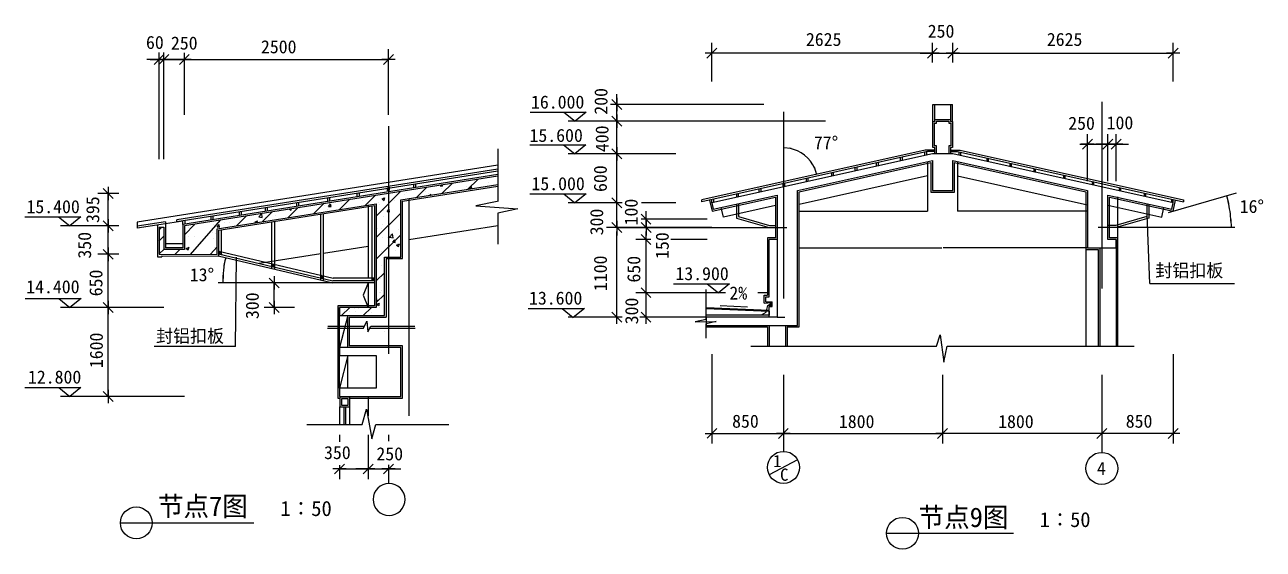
# Model space of a CAD drawing. Header units: metres. Extents: x 5025 to 35775, y -1130 to 30591.
# Drawn here: x 5441 to 35775, y 17744 to 30591 of the extents above; entities that cross this region are included whole.
import ezdxf

# ---------------------------------------------------------------- set-up
doc = ezdxf.new("R2010")
doc.units = ezdxf.units.M
for name, color, linetype in [('2', 2, 'Continuous'), ('3', 3, 'Continuous'), ('4', 4, 'Continuous'), ('D', 3, 'Continuous'), ('MC', 4, 'Continuous'), ('PUB_DIM', 3, 'Continuous')]:
    doc.layers.add(name, color=color, linetype=linetype)

# ---------------------------------------------------------------- blocks, each defined once
blk = doc.blocks.new('ARROW2')
at = {"layer": 'D', "color": 6}
blk.add_line((1.64, 0), (-1.64, 0), dxfattribs=at)
blk.add_lwpolyline([(-1.22, -1.22), (1.2, 1.2)], dxfattribs=at)
blk = doc.blocks.new('ARROW1')
at = {"layer": 'D'}
blk.add_lwpolyline([(-1.5, 0), (0, 0)], dxfattribs=at)
blk = doc.blocks.new('_INDEX')
blk.add_line((-0.5, 0), (0.5, 0))
blk.add_circle((0, 0), 0.5)
blk = doc.blocks.new('HN10')
for start, end in [(0, 180), (180, 0)]:
    blk.add_arc((0, 0), 688, start, end)

msp = doc.modelspace()

# ---------------------------------------------------------------- linework, layer by layer
for p, q in [((17030.17, 27052.24), (9168.33, 25810.89)), ((17030.17, 27001.62), (9168.33, 25760.27)), ((15666.77, 26462.38), (15907.21, 26702.82)), ((16296.54, 26561.82), (16536.98, 26802.26)), ((16791.76, 26716.67), (16791.76, 26716.67)), ((13777.47, 26164.07), (14017.91, 26404.51)), ((14050.6, 25906.87), (14647.68, 26503.95)), ((14734.44, 26432.29), (14734.44, 26432.29)), ((14788.66, 26480.13), (14788.66, 26480.13)), ((15037, 26362.94), (15277.45, 26603.38)), ((15253.83, 26507.26), (15253.83, 26507.26)), ((15322.48, 26457.57), (15322.48, 26457.57)), ((15354.13, 26413.01), (15384.61, 26444.78)), ((15387.82, 26418.33), (15384.78, 26444.51)), ((15612.75, 26644.79), (15623.91, 26658.09)), ((15612.75, 26644.8), (15672.52, 26639.57)), ((15645.46, 26569.34), (15645.46, 26569.34)), ((15672.69, 26639.28), (15667.94, 26665.04)), ((15767.27, 26577.67), (15767.27, 26577.67)), ((15873.42, 26498.56), (15873.42, 26498.56)), ((16179.28, 26546.79), (16179.28, 26546.79)), ((16272.37, 26641.69), (16272.37, 26641.69)), ((16330.01, 26582.04), (16378.22, 26639.5)), ((16330.01, 26582.04), (16389.78, 26576.81)), ((16389.94, 26576.56), (16378.39, 26639.21)), ((16456.61, 26598.66), (16456.61, 26598.66)), ((33451.87, 25994.25), (35120.43, 26470.98)), ((11888.17, 25865.76), (12128.61, 26106.2)), ((12177.97, 26088.45), (12177.97, 26088.45)), ((12517.94, 25965.19), (12758.38, 26205.64)), ((12691.41, 26158.86), (12691.41, 26158.86)), ((12777.39, 26173.81), (12777.39, 26173.81)), ((12882.46, 26143.61), (12930.67, 26201.06)), ((12882.46, 26143.61), (12942.23, 26138.38)), ((12942.4, 26138.09), (12930.84, 26200.78)), ((13147.7, 26064.63), (13388.15, 26305.07)), ((13196.51, 26222.88), (13196.51, 26222.88)), ((13225.55, 26125.19), (13225.55, 26125.19)), ((13311.21, 26151.25), (13311.21, 26151.25)), ((13715.9, 26297.86), (13715.9, 26297.86)), ((13850.63, 26175.62), (13850.63, 24387.57)), ((13857.1, 26208.33), (13857.1, 26208.33)), ((14107.44, 26241.29), (14107.44, 26241.29)), ((14123.86, 26198.24), (14123.86, 26198.24)), ((14192.42, 26323.73), (14262.44, 26350.61)), ((14192.42, 26323.73), (14242.16, 26290.18)), ((14229.34, 26368.27), (14229.34, 26368.27)), ((14242.33, 26289.89), (14262.6, 26350.32)), ((14378.86, 26106.14), (14378.86, 26106.14)), ((14486.18, 26291.15), (14486.18, 26291.15)), ((14850.6, 26333.51), (14850.6, 21011.22)), ((9168.33, 25760.27), (9168.33, 25810.89)), ((9498.86, 24967.62), (10239.31, 25807.89)), ((10628.64, 25666.88), (10869.08, 25907.33)), ((10704.31, 25793.26), (10704.31, 25793.26)), ((11074.84, 25758.75), (11144.86, 25785.63)), ((11131.94, 25746.35), (11145.03, 25785.35)), ((11153.48, 25949.46), (11153.48, 25949.46)), ((11170.34, 25886.04), (11248.2, 25967.19)), ((11170.34, 25886.04), (11259.27, 25872.25)), ((11259.44, 25871.99), (11248.39, 25966.96)), ((11258.4, 25766.32), (11498.84, 26006.76)), ((11335.86, 25876.4), (11335.86, 25876.4)), ((11586.2, 25909.36), (11586.2, 25909.36)), ((11658.58, 26013.48), (11658.58, 26013.48)), ((11925.64, 26074.15), (11964.81, 26047.73)), ((11964.93, 25959.22), (11964.93, 25959.22)), ((11964.97, 26047.45), (11976.64, 26082.2)), ((12596.48, 26042.37), (12596.48, 26042.37)), ((12846.82, 26075.33), (12846.82, 26075.33)), ((14050.6, 25376.54), (14650.6, 25976.54)), ((14217.18, 26035.37), (14217.18, 26035.37)), ((14223.11, 25896.74), (14223.11, 25896.74)), ((14316.98, 26018.11), (14365.19, 26075.56)), ((14316.98, 26018.11), (14376.75, 26012.88)), ((14376.92, 26012.59), (14365.36, 26075.27)), ((22153.06, 25828.32), (20538.17, 25828.32)), ((20659.27, 25928.32), (20659.27, 26028.32)), ((20659.27, 25628.32), (20659.27, 25828.32)), ((8890.6, 25767.04), (8190.6, 25656.51)), ((8890.6, 25716.42), (8190.6, 25605.89)), ((8190.6, 25656.51), (8190.6, 25605.89)), ((8729.1, 25565.37), (8794.37, 25630.64)), ((9350.6, 25449.51), (9609.54, 25708.45)), ((9443.69, 25627.29), (9443.69, 25627.29)), ((9590.57, 25663.82), (9590.57, 25663.82)), ((10041.56, 25497.51), (10041.56, 25497.51)), ((10075.24, 25710.44), (10075.24, 25710.44)), ((10124.39, 25641.26), (10124.39, 25641.26)), ((10152.17, 25642.43), (10200.38, 25699.88)), ((10152.17, 25642.43), (10211.94, 25637.2)), ((10212.11, 25636.91), (10200.55, 25699.59)), ((10325.58, 25743.4), (10325.58, 25743.4)), ((10447.37, 25753.03), (10447.37, 25753.03)), ((10981.19, 25730.48), (10981.19, 25730.48)), ((11074.84, 25758.75), (11100.57, 25741.4)), ((14082.58, 25601.58), (14082.58, 25601.58)), ((14184.12, 25595.15), (14184.12, 25595.15)), ((14205.02, 25702.48), (14205.02, 25702.48)), ((14591.59, 25585.47), (14591.59, 25585.47)), ((17030.17, 25665.26), (14850.6, 25321.12)), ((22012.13, 25628.32), (19692.58, 25628.32)), ((19942.58, 23528.32), (19942.58, 25528.32)), ((22153.06, 25628.32), (20409.27, 25628.32)), ((22153.06, 25628.32), (20409.27, 25628.32)), ((20659.27, 25528.32), (20659.27, 25428.32)), ((20659.27, 25428.32), (20659.27, 25528.32)), ((8724.98, 25293.53), (8844.4, 25412.95)), ((9458.37, 25397.4), (9458.37, 25397.4)), ((9603.39, 25407.16), (9603.39, 25407.16)), ((9714.59, 25267.28), (9714.59, 25267.28)), ((9812.17, 25316.03), (9812.17, 25316.03)), ((10062.51, 25348.99), (10062.51, 25348.99)), ((10108.49, 25471.18), (10108.49, 25471.18)), ((14050.6, 24846.21), (14650.6, 25446.21)), ((14192.86, 25369.59), (14192.86, 25369.59)), ((14322.19, 25382.01), (14322.19, 25382.01)), ((14328.52, 25191.06), (14328.52, 25191.06)), ((14372.06, 25389.49), (14449.95, 25470.66)), ((14372.06, 25389.49), (14461, 25375.69)), ((14394.97, 25460.82), (14394.97, 25460.82)), ((14461.16, 25375.43), (14450.12, 25470.4)), ((14455.73, 25265.91), (14503.94, 25323.37)), ((14455.73, 25265.92), (14515.51, 25260.69)), ((14515.67, 25260.4), (14504.11, 25323.08)), ((14546.01, 25195.96), (14616.03, 25222.84)), ((14546.01, 25195.96), (14595.75, 25162.41)), ((14578.86, 25224.02), (14578.86, 25224.02)), ((14595.92, 25162.12), (14616.19, 25222.55)), ((20777.46, 25328.32), (20409.27, 25328.32)), ((20762.17, 25328.32), (20409.27, 25328.32)), ((20659.27, 24128.32), (20659.27, 25228.32)), ((22153.06, 25328.32), (21266.82, 25328.32)), ((22153.06, 25328.32), (21358.58, 25328.32)), ((8733.23, 24976.38), (8852.65, 25095.8)), ((9120.65, 24964.03), (9240.07, 25083.45)), ((9394.4, 25113.69), (9464.42, 25140.57)), ((9394.4, 25113.69), (9444.14, 25080.14)), ((9444.31, 25079.86), (9464.58, 25140.29)), ((9591.23, 25074.26), (9591.23, 25074.26)), ((10096.33, 25138.28), (10096.33, 25138.28)), ((10175.86, 24927.31), (12982.95, 24267.57)), ((10185.37, 24976.4), (12987.75, 24317.57)), ((12691.71, 24980.24), (11182.58, 24741.96)), ((13850.63, 25163.23), (12761.71, 24991.3)), ((14120.92, 24931.95), (14120.92, 24931.95)), ((14180.7, 25036.69), (14180.7, 25036.69)), ((14519, 25064.28), (14519, 25064.28)), ((14636.65, 24901.93), (14650.6, 24915.88)), ((14065.45, 24796.65), (14065.45, 24796.65)), ((14168.54, 24703.8), (14168.54, 24703.8)), ((14010.6, 24267.57), (12982.95, 24267.57)), ((14010.6, 24317.57), (12987.75, 24317.57)), ((13850.63, 24267.57), (13850.63, 23667.57)), ((14050.6, 24315.88), (14250.6, 24515.88)), ((14052.72, 24435.2), (14052.72, 24435.2)), ((14079.63, 24335.29), (14079.63, 24335.29)), ((14156.38, 24370.91), (14156.38, 24370.91)), ((14050.6, 23785.55), (14250.6, 23985.55)), ((14125.31, 24044.98), (14125.31, 24044.98)), ((14144.22, 24038.01), (14144.22, 24038.01)), ((14168.38, 24090.64), (14168.38, 24090.64)), ((22153.06, 24028.32), (20409.27, 24028.32)), ((22153.06, 24028.32), (20409.27, 24028.32)), ((22130.01, 23370.21), (22130.01, 24110.04)), ((22607.39, 24028.32), (22130.01, 24028.32)), ((23631.11, 24028.32), (23399.65, 24028.32)), ((13202.29, 23467.57), (13402.29, 23667.57)), ((13732.62, 23467.57), (13932.62, 23667.57)), ((14050.6, 23865.55), (14064.19, 23881.74)), ((14050.6, 23821.25), (14075.75, 23819.05)), ((14059.38, 23745.66), (14129.4, 23772.54)), ((14059.38, 23745.66), (14109.12, 23712.11)), ((14075.91, 23818.76), (14064.35, 23881.45)), ((14109.29, 23711.82), (14129.56, 23772.25)), ((14117.97, 23665.66), (14117.97, 23665.66)), ((14132.06, 23705.12), (14132.06, 23705.12)), ((20659.27, 23528.32), (20659.27, 23928.32)), ((22130.01, 23664.66), (23671.11, 23600.4)), ((22475.97, 23711.41), (23145.41, 23677.97)), ((23701.5, 23808.32), (23701.5, 23751.44)), ((13276.24, 23613.41), (13276.24, 23613.41)), ((13396.75, 23556.54), (13396.75, 23556.54)), ((13526.58, 23646.37), (13526.58, 23646.37)), ((13534.78, 23565.56), (13534.78, 23565.56)), ((13618.62, 23634.71), (13618.62, 23634.71)), ((13930.57, 23533.98), (13930.57, 23533.98)), ((20073.64, 23428.32), (19692.58, 23428.32)), ((22012.13, 23428.32), (20502.24, 23428.32)), ((22153.06, 23428.32), (20509.89, 23428.32)), ((22130.01, 23370.21), (21862.75, 23314.82)), ((22130.01, 23641.02), (23671.11, 23576.75)), ((23671.11, 23477.33), (22130.01, 23477.33)), ((23871.11, 23428.32), (24060.07, 23428.32)), ((14248.06, 23086.65), (14248.06, 23086.65)), ((21862.75, 23314.82), (22379.27, 23320.62)), ((22379.27, 23320.62), (22130.01, 23262.02)), ((22130.01, 22916.7), (22130.01, 23262.02)), ((22271.11, 22520.36), (22271.11, 20332.9)), ((33571.11, 22520.36), (33571.11, 20332.9)), ((13850.6, 21487.8), (13850.6, 21011.22)), ((22371.11, 20582.9), (24021.11, 20582.9)), ((33471.11, 20582.9), (31821.11, 20582.9)), ((8562.74, 18389.75), (11051.22, 18389.75)), ((27329.48, 18134.48), (29661.78, 18134.48))]:
    msp.add_line(p, q)
msp.add_lwpolyline([(22130.01, 23477.33), (22130.01, 23641.02), (23671.11, 23576.75), (23671.11, 23477.33), (22130.01, 23477.33)])
for points in [[(13400.98, 21469.52), (13160.98, 21469.52), (13160.98, 21229.52), (13400.98, 21229.52)], [(13360.98, 21429.52), (13200.98, 21429.52), (13200.98, 21269.52), (13360.98, 21269.52)]]:
    msp.add_lwpolyline(points, close=True)
msp.add_arc((32171.11, 25628.32), 2817.35, 3.05, 12.89)
msp.add_solid([(23701.5, 23808.32), (23751.11, 23808.32), (23701.5, 23751.44), (23751.11, 23782.63)])
at = {"layer": '2'}
for p, q in [((27771.11, 28178.32), (27771.11, 28228.32)), ((27771.11, 28228.32), (28071.11, 28228.32)), ((28071.11, 28228.32), (28071.11, 28178.32)), ((27721.11, 27628.32), (27721.11, 28178.32)), ((27721.11, 28178.32), (27771.11, 28178.32)), ((28071.11, 28178.32), (28121.11, 28178.32)), ((28121.11, 28178.32), (28121.11, 27628.32)), ((27771.11, 27628.32), (27721.11, 27628.32)), ((27771.11, 27428.32), (27771.11, 27628.32)), ((28121.11, 27628.32), (28071.11, 27628.32)), ((28071.11, 27628.32), (28071.11, 27428.32)), ((28071.11, 27428.32), (27771.11, 27428.32)), ((17030.17, 26880.13), (9350.6, 25667.57)), ((14650.6, 26301.93), (17030.17, 26677.65)), ((10150.6, 25591.4), (14050.6, 26207.19)), ((14050.6, 26207.19), (14050.6, 23667.57)), ((14650.6, 24901.93), (14650.6, 26301.93)), ((8730.6, 25630.64), (8730.6, 24968.26)), ((8730.6, 25630.64), (8850.6, 25630.64)), ((8850.6, 25630.64), (8850.6, 25087.57)), ((9350.6, 25667.57), (9350.6, 25087.57)), ((10150.6, 24967.07), (10150.6, 25591.4)), ((23671.11, 23928.32), (23671.11, 25328.32)), ((23871.11, 25328.32), (23671.11, 25328.32)), ((32171.11, 25328.32), (32171.11, 22718.55)), ((8730.6, 24968.26), (10150.6, 24967.07)), ((9350.6, 25087.57), (8850.6, 25087.57)), ((14250.6, 23467.57), (14250.6, 24901.93)), ((14250.6, 24901.93), (14650.6, 24901.93)), ((31771.11, 25128.32), (31771.11, 22718.55)), ((31771.11, 25128.32), (31771.11, 25128.32)), ((13150.6, 21687.8), (13150.6, 23667.57)), ((13150.6, 23667.57), (13150.6, 23467.57)), ((14050.6, 23667.57), (13150.6, 23667.57)), ((23591.11, 23808.32), (23591.11, 23928.32)), ((23591.11, 23928.32), (23671.11, 23928.32)), ((23591.11, 23808.32), (23751.11, 23808.32)), ((23671.11, 23688.32), (23751.11, 23688.32)), ((23671.11, 23428.32), (23671.11, 23688.32)), ((23751.11, 23688.32), (23751.11, 23808.32)), ((13150.6, 23467.57), (14250.6, 23467.57)), ((13350.6, 22687.8), (13350.6, 23467.57)), ((23671.11, 23228.32), (23671.11, 22718.55)), ((24071.11, 23228.32), (24071.11, 22718.55)), ((24071.11, 23228.32), (24071.11, 23228.32)), ((13350.6, 21687.8), (13350.6, 22487.8))]:
    msp.add_line(p, q, dxfattribs=at)
for points in [[(31471.11, 26531.08), (31471.11, 25128.32), (32171.11, 25128.32), (32171.11, 25328.32), (31971.11, 25328.32), (31971.11, 26419.97), (33536.3, 26072.15), (33571.11, 26228.32), (28171.11, 27428.32), (27671.11, 27428.32), (22271.11, 26228.32), (22305.92, 26072.15), (23871.11, 26419.97), (23871.11, 23428.32), (22130.01, 23428.32), (22130.01, 23228.32), (24371.11, 23228.32), (24371.11, 26531.08), (27671.11, 27264.41), (27671.11, 26528.32), (28171.11, 26528.32), (28171.11, 27264.41)], [(13150.6, 21687.8), (13150.6, 21487.8), (14650.6, 21487.8), (14650.6, 22687.8), (13150.6, 22687.8), (13150.6, 22487.8), (14050.6, 22487.8), (14050.6, 21687.8)]]:
    msp.add_lwpolyline(points, close=True, dxfattribs=at)
msp.add_lwpolyline([(23319.65, 23489.97), (23487.58, 23489.97), (23597.54, 23553.9), (23641.52, 23713.73), (23751.11, 23782.63)], dxfattribs=at)
at = {"layer": '3'}
for p, q in [((22271.11, 29204.33), (22271.11, 30146.67)), ((27671.11, 29669.5), (27671.11, 30146.67)), ((27671.11, 29669.5), (27671.11, 30146.67)), ((28171.11, 29669.5), (28171.11, 30146.67)), ((28171.11, 29669.5), (28171.11, 30146.67)), ((33571.11, 29204.33), (33571.11, 30146.67)), ((8580.6, 29741.73), (8430.6, 29741.73)), ((9350.6, 29741.73), (8513.64, 29741.73)), ((8730.6, 27302.36), (8730.6, 29913.81)), ((8730.6, 29741.73), (8850.6, 29741.73)), ((8850.6, 27302.36), (8850.6, 29913.81)), ((9000.6, 29741.73), (9200.6, 29741.73)), ((9000.6, 29741.73), (9150.6, 29741.73)), ((27521.11, 29896.67), (22271.11, 29896.67)), ((27371.11, 29896.67), (33571.11, 29896.67)), ((27521.11, 29896.67), (27371.11, 29896.67)), ((27371.11, 29896.67), (28471.11, 29896.67)), ((27671.11, 29896.67), (28171.11, 29896.67)), ((8850.6, 29241.73), (8850.6, 29491.73)), ((19942.58, 27978.32), (19942.58, 28890.99)), ((23544.92, 28640.99), (19788.15, 28640.99)), ((21338.13, 28640.99), (19806.13, 28640.99)), ((27681.11, 28218.32), (27681.11, 28640.99)), ((27681.11, 28640.99), (28161.11, 28640.99)), ((27731.11, 28218.32), (27731.11, 28640.99)), ((28111.11, 28640.99), (28111.11, 28218.32)), ((28161.11, 28218.32), (28161.11, 28640.99)), ((31821.11, 28704.33), (31821.11, 24132)), ((19942.58, 28228.32), (18750.43, 28228.32)), ((25050.33, 28228.32), (19692.58, 28228.32)), ((24996.89, 28228.32), (19692.58, 28228.32)), ((19942.58, 27428.32), (19942.58, 28228.32)), ((24021.11, 28455.73), (24021.11, 23883.41)), ((27681.11, 27588.32), (27681.11, 28218.32)), ((27681.11, 28218.32), (27731.11, 28218.32)), ((27731.11, 28268.32), (28111.11, 28268.32)), ((28111.11, 28218.32), (28161.11, 28218.32)), ((28161.11, 28218.32), (28161.11, 27588.32)), ((14350.6, 28104.48), (14350.6, 22532.11)), ((31471.11, 26759.81), (31471.11, 27915.19)), ((31971.11, 26759.81), (31971.11, 27915.19)), ((31971.11, 26759.81), (31971.11, 27915.19)), ((32171.11, 26759.81), (32171.11, 27915.19)), ((31281.74, 27665.19), (32471.11, 27665.19)), ((31621.11, 27665.19), (31821.11, 27665.19)), ((31821.11, 27665.19), (31671.11, 27665.19)), ((31971.11, 27665.19), (32171.11, 27665.19)), ((17030.17, 27554.2), (17030.17, 26259.26)), ((19942.58, 27428.32), (18750.43, 27428.32)), ((21391.57, 27428.32), (19692.58, 27428.32)), ((21391.57, 27428.32), (19692.58, 27428.32)), ((19942.58, 26228.32), (19942.58, 27428.32)), ((26890.35, 27256.72), (26890.35, 27338.67)), ((26936.65, 27269.06), (26936.65, 27351.01)), ((27486.76, 27387.35), (27486.76, 27469.3)), ((27533.06, 27397.64), (27533.06, 27479.59)), ((27731.11, 27588.32), (27681.11, 27588.32)), ((27731.11, 27428.32), (27731.11, 27588.32)), ((28161.11, 27588.32), (28111.11, 27588.32)), ((28111.11, 27588.32), (28111.11, 27428.32)), ((28328.96, 27393.24), (28328.96, 27475.19)), ((28365.68, 27385.08), (28365.68, 27467.03)), ((29011.79, 27243.67), (29011.79, 27325.63)), ((29048.51, 27236.34), (29048.51, 27318.29)), ((17030.17, 27155.49), (8190.6, 25759.77)), ((24411.11, 26498.99), (27631.11, 27214.55)), ((25779.39, 27011.31), (25779.39, 27093.26)), ((25825.69, 27023.64), (25825.69, 27105.6)), ((26305.64, 27116.48), (26305.64, 27198.44)), ((26351.93, 27128.82), (26351.93, 27210.77)), ((27631.11, 27214.55), (27631.11, 26488.32)), ((28211.11, 27214.55), (31431.11, 26498.99)), ((28211.11, 26488.32), (28211.11, 27214.55)), ((29575.4, 27113.7), (29575.4, 27195.65)), ((29612.12, 27106.36), (29612.12, 27188.31)), ((30160.69, 26983.72), (30160.69, 27065.68)), ((30197.4, 26976.39), (30197.4, 27058.34)), ((17030.17, 26920.63), (9310.6, 25701.75)), ((24013.55, 26613.97), (24013.55, 26695.92)), ((24059.85, 26626.31), (24059.85, 26708.26)), ((24586.57, 26742.52), (24586.57, 26824.47)), ((24632.87, 26754.86), (24632.87, 26836.81)), ((25206.37, 26882.76), (25206.37, 26964.71)), ((25252.67, 26895.09), (25252.67, 26977.05)), ((30886.87, 26832.09), (30886.87, 26914.04)), ((30923.59, 26824.75), (30923.59, 26906.7)), ((31591.38, 26669.62), (31591.38, 26751.57)), ((31628.1, 26662.28), (31628.1, 26744.23)), ((13586.68, 26379.74), (13586.68, 26460.17)), ((13636.04, 26386.7), (13636.04, 26467.13)), ((14324.88, 26521.89), (14324.88, 26602.32)), ((14374.24, 26528.84), (14374.24, 26609.28)), ((14690.6, 26267.75), (17030.17, 26637.16)), ((14973.11, 26602.21), (14973.11, 26682.64)), ((15022.47, 26609.17), (15022.47, 26689.6)), ((19942.58, 26328.32), (19942.58, 26428.32)), ((22879.21, 26356.87), (22879.21, 26438.82)), ((22925.51, 26369.21), (22925.51, 26451.16)), ((23428.84, 26485.42), (23428.84, 26567.37)), ((23475.14, 26497.76), (23475.14, 26579.71)), ((24411.11, 23188.32), (24411.11, 26498.99)), ((27631.11, 26488.32), (28211.11, 26488.32)), ((31431.11, 26498.99), (31431.11, 22718.55)), ((32253.9, 26524.96), (32253.9, 26606.91)), ((32290.61, 26517.62), (32290.61, 26599.58)), ((32866.31, 26385.87), (32866.31, 26467.82)), ((32903.02, 26378.53), (32903.02, 26460.49)), ((10190.6, 25557.22), (14010.6, 26160.38)), ((11339.42, 26028.51), (11339.42, 26108.94)), ((11388.78, 26035.47), (11388.78, 26115.9)), ((12102.89, 26145.51), (12102.89, 26225.94)), ((12152.25, 26152.47), (12152.25, 26232.9)), ((12867, 26263.77), (12867, 26344.2)), ((12916.36, 26270.72), (12916.36, 26351.16)), ((13946.26, 24317.57), (13946.26, 26150.22)), ((14010.6, 26160.38), (14010.6, 23707.57)), ((14690.6, 24861.93), (14690.6, 26267.75)), ((16485.44, 26156.69), (17516.87, 26081.04)), ((17013.78, 26259.26), (16485.92, 26156.69)), ((19942.58, 26228.32), (18750.43, 26228.32)), ((20071.94, 26228.32), (19692.58, 26228.32)), ((20056.4, 26228.32), (19692.58, 26228.32)), ((19942.58, 25628.32), (19942.58, 26228.32)), ((21391.57, 26228.32), (20545.92, 26228.32)), ((21391.57, 26228.32), (20569.23, 26228.32)), ((22214.65, 26297.72), (22275.57, 26024.43)), ((22271.11, 26228.32), (22271.11, 26310.27)), ((22275.57, 26024.43), (23831.11, 26370.11)), ((22317.4, 26240.65), (22317.4, 26322.61)), ((23831.11, 26370.11), (23831.11, 25368.32)), ((32011.11, 25368.32), (32011.11, 26370.11)), ((32011.11, 26370.11), (33566.64, 26024.43)), ((32211.11, 25328.32), (32211.11, 26376.45)), ((33534.39, 26235.65), (33534.39, 26317.61)), ((33566.64, 26024.43), (33627.56, 26297.72)), ((33571.11, 26228.32), (33571.11, 26310.27)), ((9366.44, 25710.56), (9366.44, 25795.62)), ((10009.81, 25814.62), (10009.81, 25895.05)), ((10059.17, 25821.57), (10059.17, 25902.01)), ((10697.32, 25931.29), (10697.32, 26011.72)), ((10746.67, 25938.24), (10746.67, 26018.68)), ((12691.71, 24336.02), (12691.71, 25952.14)), ((12761.71, 24319.56), (12761.71, 25963.19)), ((17516.87, 26081.04), (17029.69, 25976.18)), ((17030.17, 25976.18), (17030.17, 25214.57)), ((32995.3, 24255.51), (32931.4, 25928.74)), ((8190.6, 25759.77), (8190.6, 25656.51)), ((8690.6, 25684.84), (8690.6, 24906.01)), ((9310.6, 25782.74), (8890.6, 25716.42)), ((8890.6, 25767.04), (8890.6, 25127.57)), ((9310.6, 25701.75), (9310.6, 25782.74)), ((9310.6, 25701.75), (9310.6, 25127.57)), ((10190.6, 24927.04), (10190.6, 25557.22)), ((10260.6, 24961.83), (10260.6, 25557.22)), ((11493.09, 24617.72), (11493.09, 25762.88)), ((11563.09, 24601.27), (11563.09, 25773.93)), ((14016.26, 24961.83), (14016.26, 25557.22)), ((22272.78, 25628.32), (19692.58, 25628.32)), ((19942.58, 25628.32), (24107.06, 25628.32)), ((19942.58, 25528.32), (19942.58, 25428.32)), ((35082.27, 25628.32), (31735.15, 25628.32)), ((9310.6, 25228.66), (8890.6, 25228.66)), ((23831.11, 25368.32), (23631.11, 25368.32)), ((23631.11, 25368.32), (23631.11, 23968.32)), ((32211.11, 25368.32), (32011.11, 25368.32)), ((32211.11, 22718.55), (32211.11, 25368.32)), ((8690.6, 24906.01), (8794.38, 24905.92)), ((8794.38, 24928.21), (10190.6, 24927.04)), ((8794.38, 24928.21), (8794.38, 24905.92)), ((9310.6, 25127.57), (8890.6, 25127.57)), ((10150.6, 25154.71), (9989.69, 24968.52)), ((10190.6, 25046.69), (12994.46, 24387.57)), ((10190.6, 25046.69), (10260.6, 24961.83)), ((10260.6, 25033.13), (10190.6, 24975.39)), ((10602.96, 22712.3), (10628, 24895.03)), ((31431.11, 25088.32), (31731.11, 25088.32)), ((31731.11, 25088.32), (31731.11, 22718.55)), ((11563.09, 24652.5), (11493.09, 24737.36)), ((11563.09, 24723.8), (11493.09, 24666.06)), ((14290.6, 24861.93), (14690.6, 24861.93)), ((12982.95, 24267.57), (10176.86, 24267.57)), ((12045.95, 24267.57), (11301.05, 24267.57)), ((11551.05, 23667.57), (11551.05, 24267.57)), ((12691.71, 24455.57), (12761.71, 24370.71)), ((12761.71, 24442.01), (12691.71, 24384.27)), ((14010.6, 24387.57), (12994.46, 24387.57)), ((14010.6, 24387.57), (13946.26, 24317.57)), ((13946.26, 24387.57), (14010.6, 24317.57)), ((23551.11, 23968.32), (23631.11, 23968.32)), ((23551.11, 23768.32), (23551.11, 23968.32)), ((32995.3, 24255.51), (35072.88, 24255.51)), ((8850.6, 23667.57), (7230.89, 23667.57)), ((7480.89, 21487.8), (7480.89, 23667.57)), ((12045.95, 23667.57), (11301.05, 23667.57)), ((13110.6, 23707.57), (13110.6, 21447.8)), ((14010.6, 23707.57), (13110.6, 23707.57)), ((23551.11, 23768.32), (23727.12, 23786.59)), ((23683.23, 23735.25), (23745.96, 23691.83)), ((23683.23, 23691.83), (23745.96, 23735.25)), ((13350.6, 23467.57), (13150.6, 22687.8)), ((13390.6, 23427.57), (14290.6, 23427.57)), ((19942.58, 23428.32), (18750.43, 23428.32)), ((12852.56, 23163.39), (13740.22, 23163.39)), ((12862.1, 23211.01), (13762.26, 23211.01)), ((13740.22, 23163.39), (13818.76, 23333.09)), ((13818.76, 23333.09), (13842.36, 23065.61)), ((13842.36, 23065.61), (13914.22, 23211.01)), ((13890.69, 23163.39), (15001.49, 23163.39)), ((13914.22, 23211.01), (14991.96, 23211.01)), ((22130.01, 23188.32), (23631.11, 23188.32)), ((23631.11, 23188.32), (23631.11, 22718.55)), ((24111.11, 23188.32), (24111.11, 22718.55)), ((24111.11, 23188.32), (24411.11, 23188.32)), ((27775.67, 22718.55), (27865.36, 22995.96)), ((27865.36, 22995.96), (27951.05, 22326.98)), ((10602.96, 22712.3), (8612.04, 22712.3)), ((13350.6, 22487.8), (13150.6, 21687.8)), ((14690.6, 22727.8), (13390.6, 22727.8)), ((14690.6, 21447.8), (14690.6, 22727.8)), ((23223.89, 22718.55), (27775.67, 22718.55)), ((27951.05, 22326.98), (28036.03, 22718.55)), ((28036.03, 22718.55), (32613.13, 22718.55)), ((24021.11, 22020.36), (24021.11, 20332.9)), ((27921.11, 22020.36), (27921.11, 20332.9)), ((27921.11, 22020.36), (27921.11, 20332.9)), ((31821.11, 22020.36), (31821.11, 20332.9)), ((9350.6, 21487.8), (6727.59, 21487.8)), ((8850.6, 21487.8), (7230.89, 21487.8)), ((13110.6, 21447.8), (13160.98, 21447.8)), ((13400.98, 21447.8), (14690.6, 21447.8)), ((13160.98, 20803.64), (13160.98, 21229.52)), ((13263.91, 20803.64), (13263.91, 21229.52)), ((13303.91, 20803.64), (13303.91, 21229.52)), ((13400.98, 20803.64), (13400.98, 21229.52)), ((13705.54, 20803.64), (13814.18, 21178.66)), ((13814.18, 21178.66), (13939.69, 20449.98)), ((13939.69, 20449.98), (14037.14, 20803.64)), ((24021.11, 20582.9), (24021.11, 20141.38)), ((24021.11, 20582.9), (27921.11, 20582.9)), ((31821.11, 20582.9), (27921.11, 20582.9)), ((31821.11, 20582.9), (31821.11, 20117.95)), ((24371.44, 19931.26), (23677.18, 19567.57)), ((14350.6, 19710.42), (14350.6, 19356.88))]:
    msp.add_line(p, q, dxfattribs=at)
msp.add_lwpolyline([(23683.23, 23735.25), (23683.23, 23691.83), (23745.96, 23691.83), (23745.96, 23735.25)], close=True, dxfattribs=at)
for centre in [(24024.49, 19749.07), (31819.76, 19725.37)]:
    msp.add_circle(centre, 391.88, dxfattribs=at)
msp.add_arc((12388.57, 24347.81), 2095.84, 165.19, 182.19, dxfattribs=at)
at = {"layer": '4'}
for p, q in [((27493.75, 27522.08), (22021.11, 26305.93)), ((27552.47, 27483.91), (22021.11, 26254.71)), ((27731.57, 27522.08), (27493.75, 27522.08)), ((27731.57, 27483.91), (27552.47, 27483.91)), ((28110.64, 27522.08), (28348.47, 27522.08)), ((28110.64, 27483.91), (28289.74, 27483.91)), ((28289.74, 27483.91), (33821.11, 26254.71)), ((28348.47, 27522.08), (33821.11, 26305.93)), ((27554.71, 27238.55), (27554.71, 26028.32)), ((28287.5, 27242.1), (28287.5, 26028.32)), ((27554.71, 26890.25), (24411.11, 26191.68)), ((28287.5, 26890.25), (31471.11, 26182.79)), ((22021.11, 26254.71), (22021.11, 26305.93)), ((22553.22, 25881.25), (22501.15, 26115.54)), ((23831.11, 26165.23), (22553.22, 25881.25)), ((31971.11, 26174.12), (33289, 25881.25)), ((33289, 25881.25), (33341.06, 26115.54)), ((33821.11, 26305.93), (33821.11, 26254.71)), ((24411.11, 26028.32), (27554.71, 26028.32)), ((31471.11, 26028.32), (28287.5, 26028.32)), ((24411.11, 25128.32), (27904.71, 25128.32)), ((31471.11, 25128.32), (27937.5, 25128.32)), ((13850.63, 24267.57), (13728.93, 23967.57)), ((13728.93, 23967.57), (13850.63, 23667.57))]:
    msp.add_line(p, q, dxfattribs=at)
for points in [[(22871.11, 26197.75), (22871.11, 25856.89), (23671.11, 25628.32), (23831.11, 25628.32)], [(22921.11, 26208.86), (22921.11, 25894.6), (23678.11, 25678.32), (23831.11, 25678.32)], [(32921.11, 26208.86), (32921.11, 25894.6), (32164.1, 25678.32), (31971.11, 25678.32)], [(32971.11, 26197.75), (32971.11, 25856.89), (32171.11, 25628.32), (31971.11, 25628.32)]]:
    msp.add_lwpolyline(points, dxfattribs=at)
msp.add_arc((24021.11, 26744.85), 833.75, 22.85, 79.68, dxfattribs=at)
at = {"layer": 'D'}
for p, q in [((8513.64, 29741.73), (14350.6, 29741.73)), ((9350.6, 28381.94), (9350.6, 29907.5)), ((14350.6, 28381.94), (14350.6, 29991.73)), ((17818.65, 28452.74), (19191.91, 28452.74)), ((18648.1, 28452.74), (18920.01, 28231.71)), ((19191.91, 28452.74), (18920.01, 28231.71)), ((17808.83, 27647.28), (19182.09, 27647.28)), ((18638.28, 27647.28), (18910.18, 27426.26)), ((19182.09, 27647.28), (18910.18, 27426.26)), ((7745.61, 26457.04), (7230.89, 26457.04)), ((7480.89, 25667.57), (7480.89, 26457.04)), ((17814.5, 26448.04), (19187.76, 26448.04)), ((18643.95, 26448.04), (18915.86, 26227.02)), ((19187.76, 26448.04), (18915.86, 26227.02)), ((5441.36, 25884.43), (6814.62, 25884.43)), ((6270.81, 25884.43), (6542.72, 25663.41)), ((6814.62, 25884.43), (6542.72, 25663.41)), ((7745.61, 25667.57), (6315.53, 25667.57)), ((7738.25, 25667.57), (7223.53, 25667.57)), ((7738.25, 25667.57), (7223.53, 25667.57)), ((7480.89, 24968.26), (7480.89, 25667.57)), ((7745.61, 24968.26), (7230.89, 24968.26)), ((7745.61, 24968.26), (7230.89, 24968.26)), ((7480.89, 23667.57), (7480.89, 24968.26)), ((14290.6, 24861.93), (14290.6, 23427.57)), ((21327.45, 24244.93), (22700.72, 24244.93)), ((22156.9, 24244.93), (22428.81, 24023.9)), ((22700.72, 24244.93), (22428.81, 24023.9)), ((5447.09, 23883.31), (6820.36, 23883.31)), ((6276.54, 23883.31), (6548.45, 23662.28)), ((7480.89, 23667.57), (6315.53, 23667.57)), ((6820.36, 23883.31), (6548.45, 23662.28)), ((8845.48, 23667.57), (7230.89, 23667.57)), ((13390.6, 23427.57), (13390.6, 22727.8)), ((17774.92, 23644.3), (19148.19, 23644.3)), ((18604.37, 23644.3), (18876.28, 23423.27)), ((19148.19, 23644.3), (18876.28, 23423.27)), ((5442.68, 21706.24), (6815.95, 21706.24)), ((6272.13, 21706.24), (6544.04, 21485.21)), ((6815.95, 21706.24), (6544.04, 21485.21)), ((7480.89, 21487.8), (6315.53, 21487.8)), ((12352.12, 20803.64), (13705.54, 20803.64)), ((14037.14, 20803.64), (15829.16, 20803.64)), ((13150.6, 20546.1), (13150.6, 20377.09)), ((13850.6, 20546.1), (13850.6, 19460.42)), ((13850.6, 20546.1), (13850.6, 19460.42)), ((14350.6, 20546.1), (14350.6, 20391.17)), ((13150.6, 19799.93), (13150.6, 19460.42)), ((14350.6, 19814), (14350.6, 19460.42)), ((13150.6, 19710.42), (13850.6, 19710.42)), ((13700.6, 19710.42), (13550.6, 19710.42)), ((13850.6, 19710.42), (14350.6, 19710.42)), ((14350.6, 19710.42), (14650.6, 19710.42))]:
    msp.add_line(p, q, dxfattribs=at)

# ---------------------------------------------------------------- block references
for name, p, xscale, yscale, zscale, rotation in [('ARROW1', (34880.05, 26402.3), 130, 130, 130, 104.42), ('ARROW2', (19942.58, 25628.32), 100, 100, 100, 90), ('ARROW2', (20659.27, 25828.32), 100, 100, 100, 270), ('ARROW2', (20659.27, 25628.32), 100, 100, 100, 90), ('ARROW1', (34988.45, 25628.32), 130, 130, 130, 271.53), ('ARROW2', (20659.27, 25328.32), 100, 100, 100, 270), ('ARROW2', (20659.27, 24028.32), 100, 100, 100, 270), ('ARROW2', (19942.58, 23428.32), 100, 100, 100, 270), ('ARROW2', (20659.27, 23428.32), 100, 100, 100, 270), ('ARROW2', (22271.11, 20582.9), 100, 100, 100, 180)]:
    msp.add_blockref(name, p, dxfattribs=dict(xscale=xscale, yscale=yscale, zscale=zscale, rotation=rotation))
at = {"xscale": 100, "yscale": 100, "zscale": 100}
msp.add_blockref('ARROW2', (33571.11, 20582.9), dxfattribs=at)
at = {"layer": '3'}
for name, p, xscale, yscale, zscale, rotation in [('ARROW2', (19942.58, 28640.99), 100, 100, 100, 90), ('ARROW2', (19942.58, 28228.32), 100, 100, 100, 90), ('ARROW2', (19942.58, 27428.32), 100, 100, 100, 90), ('ARROW2', (7480.89, 26457.04), 100, 100, 100, 90), ('ARROW2', (19942.58, 26228.32), 100, 100, 100, 270), ('ARROW2', (7480.89, 25667.57), 100, 100, 100, 90), ('ARROW2', (7480.89, 24968.26), 100, 100, 100, 90), ('ARROW1', (10362.34, 24883.48), 130, 130, 130, 79.01), ('ARROW1', (10294.26, 24267.57), 130, 130, 130, 267.77), ('ARROW2', (11551.05, 24267.57), 100, 100, 100, 90), ('ARROW2', (7480.89, 23667.57), 100, 100, 100, 90), ('ARROW2', (11551.05, 23667.57), 100, 100, 100, 90), ('ARROW2', (7480.89, 21487.8), 100, 100, 100, 90)]:
    msp.add_blockref(name, p, dxfattribs=dict(at, xscale=xscale, yscale=yscale, zscale=zscale, rotation=rotation))
at = {"layer": '4', "xscale": 100, "yscale": 100, "zscale": 100}
for p in [(8730.6, 29741.73), (8850.6, 29741.73), (9350.6, 29741.73), (14350.6, 29741.73), (22271.11, 29896.67), (27671.11, 29896.67), (28171.11, 29896.67), (33571.11, 29896.67), (31471.11, 27665.19), (31971.11, 27665.19), (32171.11, 27665.19), (24021.11, 20582.9), (27921.11, 20582.9), (31821.11, 20582.9), (13150.6, 19710.42), (13850.6, 19710.42), (14350.6, 19710.42)]:
    msp.add_blockref('ARROW2', p, dxfattribs=at)
at = {"layer": '4', "xscale": 130, "yscale": 130, "zscale": 130}
for p, rotation in [((24021.11, 27578.59), 174.84), ((24835, 26925.71), 287.69)]:
    msp.add_blockref('ARROW1', p, dxfattribs=dict(at, rotation=rotation))
at = {"layer": 'MC', "xscale": 0.57, "yscale": 0.57, "zscale": 0.57}
msp.add_blockref('HN10', (14363.35, 18964.3), dxfattribs=at)
at = {"layer": 'PUB_DIM', "xscale": 780, "yscale": 780, "zscale": 780}
for p in [(8172.5, 18389.75), (26939.25, 18134.48)]:
    msp.add_blockref('_INDEX', p, dxfattribs=at)

# ---------------------------------------------------------------- texts
for s, height, p in [('2625', 320, (24573.93, 30073.17)), ('250', 320, (27557.26, 30274.69)), ('2625', 320, (30473.93, 30073.17)), ('60', 320, (8410.18, 29999.25)), ('250', 320, (9020.99, 29984.01)), ('2500', 320, (11226.11, 29891.76)), ('16.000', 320, (17840.44, 28538.36)), ('250', 320, (30998.56, 28019.02)), ('100', 320, (31939.15, 28030.79)), ('15.600', 320, (17803.83, 27722.39)), ('77°', 320, (24768.71, 27542.78)), ('15.000', 320, (17851.69, 26539.58)), ('15.400', 320, (5483.43, 25975.87)), ('16°', 320, (35197.8, 25981.69)), ('13°', 320, (9483.26, 24308.24)), ('13.900', 320, (21377.36, 24335.84)), ('封铝扣板', 320, (33132.52, 24413.47)), ('14.400', 320, (5477.42, 24013.54)), ('13.600', 320, (17791.08, 23736.85)), ('2%', 320, (22699.68, 23861.09)), ('封铝扣板', 320, (8657.06, 22808.29)), ('12.800', 320, (5519.54, 21802.77)), ('850', 320, (22766.08, 20721.05)), ('1800', 320, (25381.79, 20713.43)), ('1800', 320, (29281.79, 20713.43)), ('850', 320, (32407.55, 20721.05)), ('350', 320, (12771.89, 19952.3)), ('250', 320, (14053.5, 19921.88)), ('节点7图', 480, (8706.27, 18557.34)), ('1∶50', 370, (11702.32, 18557.74)), ('节点9图', 480, (27336.06, 18288.36)), ('1∶50', 366, (30298.82, 18287.9))]:
    msp.add_text(s, height=height).set_placement(p)
for s, p in [('200', (19712.99, 28388.48)), ('400', (19739.62, 27471.55)), ('600', (19697.33, 26495.37)), ('395', (7265.18, 25735.42)), ('100', (20452.45, 25676.81)), ('300', (19607.88, 25433.36)), ('350', (7064.87, 24863.6)), ('150', (21213.65, 24855.1)), ('1100', (19699.06, 24067.91)), ('650', (20517.35, 24276.78)), ('650', (7343.25, 23940.23)), ('300', (11173.18, 23382.27)), ('300', (20465.19, 23253.7)), ('1600 ', (7353.42, 22180.15))]:
    msp.add_text(s, height=320, rotation=90).set_placement(p)
at = {"layer": 'D'}
for s, height, p in [('1', 300, (23771.62, 19755.92)), ('C', 300, (23940.38, 19420.82)), ('4', 320, (31702.3, 19565.37))]:
    msp.add_text(s, height=height, dxfattribs=at).set_placement(p)

doc.saveas('drawing.dxf')
